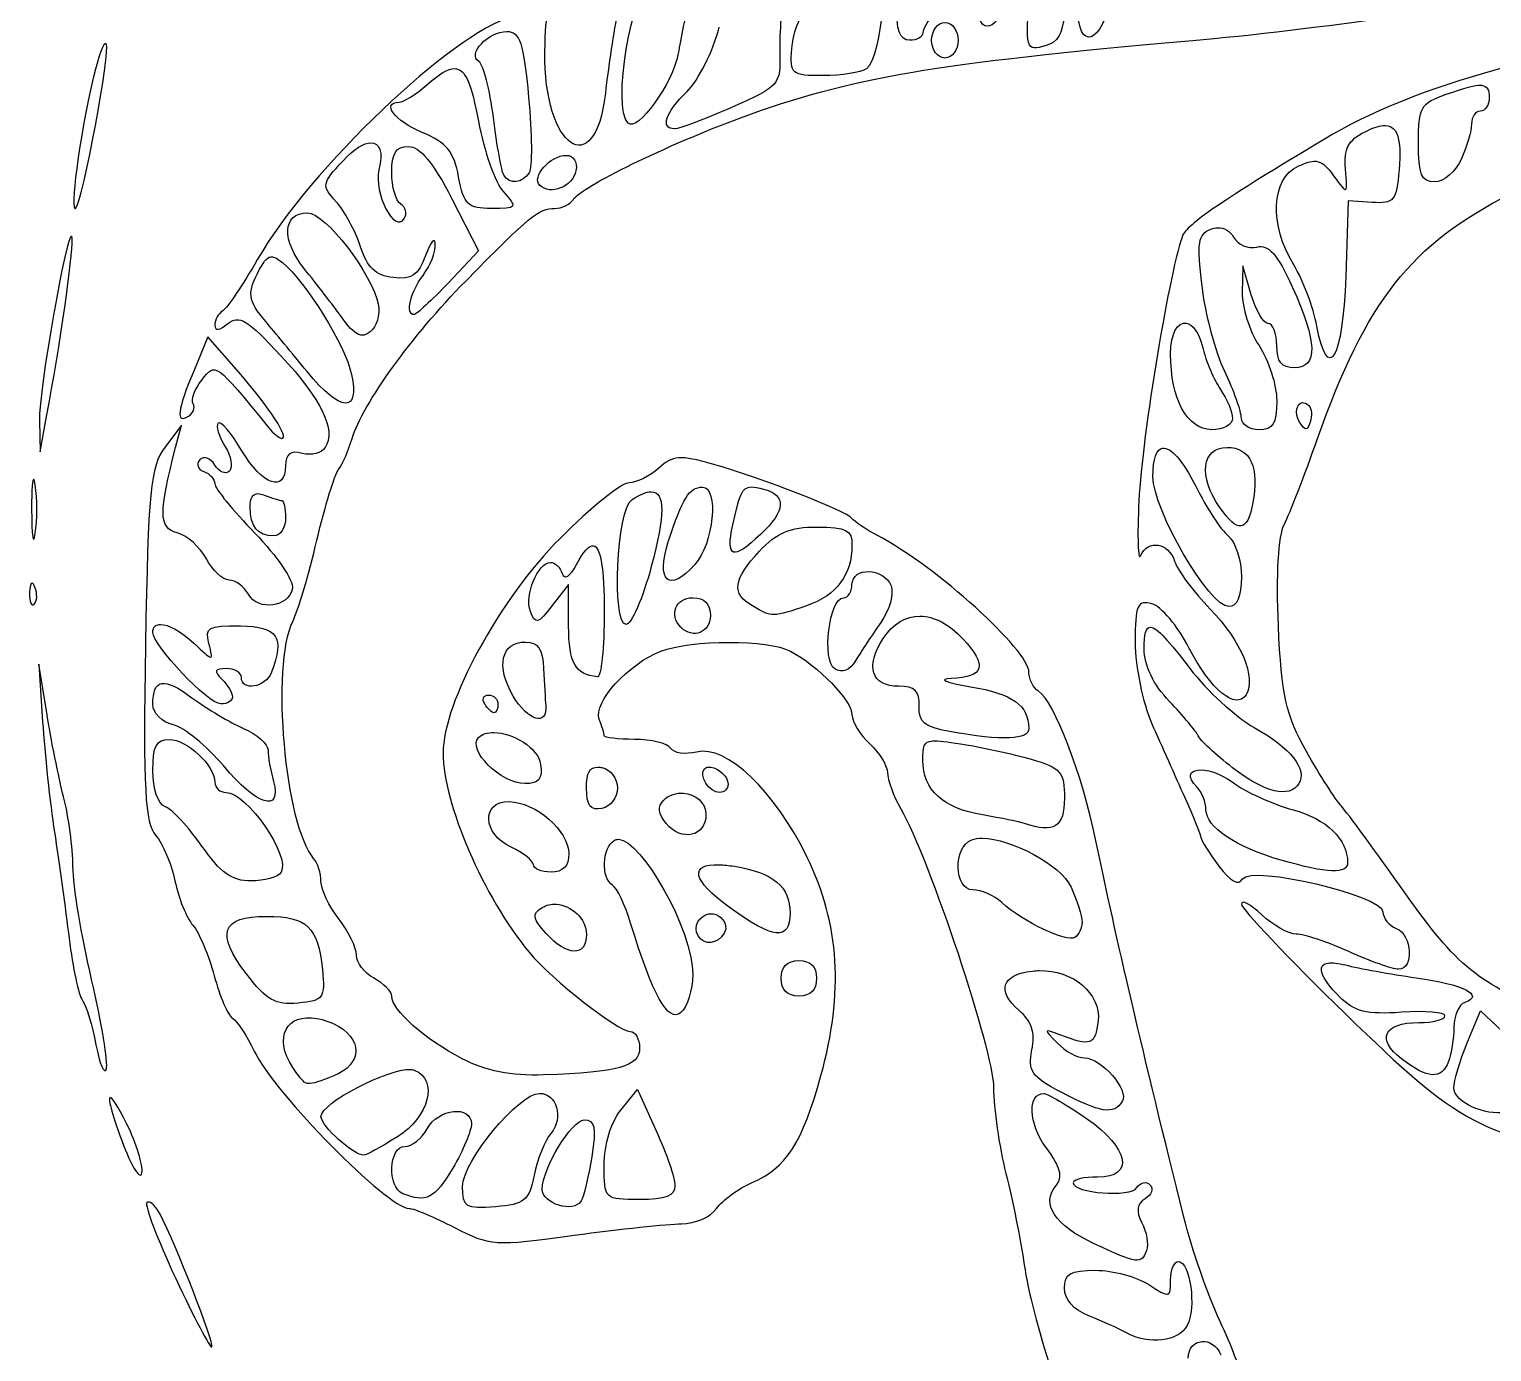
# Model space of a CAD drawing. Extents: x 0 to 79.9, y 0 to 80.2.
# Drawn here: x -0.01 to 34.97, y 21.52 to 53.15 of the extents above; entities that cross this region are included whole.
import ezdxf

# ---------------------------------------------------------------- set-up
doc = ezdxf.new("R2010")
doc.units = 0
doc.layers.add('Layer_1', color=7, linetype='CONTINUOUS')

msp = doc.modelspace()

# ---------------------------------------------------------------- linework, layer by layer
at = {"layer": 'Layer_1', "color": 7}
for points in [[(11.415668, 53.097449), (11.415668, 53.097449)], [(1.805781, 52.805305), (1.805781, 52.805305)], [(10.16441, 52.20889), (10.16441, 52.20889)], [(34.72546, 51.809259), (34.72546, 51.809259)], [(32.370118, 50.845183), (32.370118, 50.845183)], [(8.160191, 50.434527), (8.160191, 50.434527)], [(12.83174, 50.134115), (12.83174, 50.134115)], [(10.099366, 49.097832), (10.738225, 47.849879), (10.018338, 47.086999)], [(32.112701, 49.008534), (31.538884, 49.047119), (31.477701, 47.226456)], [(6.646554, 48.758282), (6.646554, 48.758282)], [(28.414596, 48.402197), (28.414596, 48.402197)], [(1.003212, 48.201553), (1.003212, 48.201553)], [(5.809258, 47.706011), (5.809258, 47.706011)], [(29.21937, 46.800365), (29.020934, 47.488282), (29.003295, 46.853282)], [(27.658329, 46.119614), (27.658329, 46.119614)], [(4.266958, 45.793845), (3.924653, 44.97474)], [(5.001727, 44.947732), (4.266958, 45.793845), (4.266958, 45.793845)], [(30.443068, 44.219025), (30.443068, 44.219025)], [(0.233164, 43.784115), (0.249149, 43.043282), (0.407899, 43.889949)], [(3.493051, 43.149115), (3.630855, 43.678282), (3.236185, 43.149115)], [(27.102704, 43.129272), (27.102704, 43.129272)], [(28.640594, 43.149115), (28.640594, 43.149115)], [(0.101975, 42.383477), (0.101975, 42.383477)], [(5.459787, 42.041723), (5.459787, 42.041723)], [(14.865725, 42.087474), (14.865725, 42.087474)], [(16.094384, 42.196615), (16.094384, 42.196615)], [(17.260755, 42.202677), (17.260755, 42.202677)], [(18.831167, 41.244115), (18.831167, 41.244115)], [(13.489891, 40.794874), (13.489891, 40.794874)], [(0.061736, 39.900805), (0.061736, 39.900805)], [(20.074158, 40.177513), (20.074158, 40.177513)], [(12.891272, 38.880504), (12.886862, 39.868282), (12.50046, 39.366124)], [(15.859566, 39.550782), (15.859566, 39.550782)], [(3.127044, 38.911924), (3.127044, 38.911924)], [(21.295651, 39.112014), (21.295651, 39.112014)], [(26.812213, 38.84688), (26.812213, 38.84688)], [(11.860499, 38.492449), (11.860499, 38.492449)], [(0.223793, 37.963282), (0.312539, 36.587449)], [(0.409553, 36.799115), (0.223793, 37.963282), (0.223793, 37.963282)], [(3.159566, 37.500263), (3.159566, 37.500263)], [(10.978555, 37.222449), (10.978555, 37.222449)], [(3.33816, 36.164115), (3.33816, 36.164115)], [(11.106988, 36.330031), (11.106988, 36.330031)], [(21.600473, 36.128838), (21.600473, 36.128838)], [(13.594071, 35.4999), (13.594071, 35.4999)], [(16.293924, 35.500453), (16.293924, 35.500453)], [(27.939449, 35.428794), (27.939449, 35.428794)], [(11.467482, 34.675283), (11.467482, 34.675283)], [(15.640734, 34.87758), (15.640734, 34.87758)], [(14.085204, 33.774046), (14.085204, 33.774046)], [(22.786688, 33.801055), (22.786688, 33.801055)], [(16.498424, 33.167158), (16.498424, 33.167158)], [(12.598576, 32.219619), (12.598576, 32.219619)], [(5.667044, 31.930782), (5.667044, 31.930782)], [(16.245417, 31.98921), (16.245417, 31.98921)], [(18.399566, 30.872449), (18.399566, 30.872449)], [(31.06098, 30.81402), (31.06098, 30.81402)], [(24.146537, 30.634324), (24.146537, 30.634324)], [(6.74467, 29.503781), (6.74467, 29.503781)], [(34.383706, 28.901855), (34.704514, 29.669697), (34.704514, 29.669697)], [(34.704514, 29.669697), (35.230373, 29.175808)], [(9.109935, 28.269059), (9.109935, 28.269059)], [(12.195638, 27.697449), (12.195638, 27.697449)], [(14.140326, 27.295062), (14.538303, 27.786193), (14.538303, 27.786193)], [(14.538303, 27.786193), (14.986992, 26.800623)], [(24.266701, 27.690283), (24.266701, 27.690283)], [(1.92319, 27.594923), (1.92319, 27.594923)], [(10.136298, 27.263092), (10.136298, 27.263092)], [(13.264444, 27.062449), (13.264444, 27.062449)], [(2.83049, 25.09847), (2.83049, 25.09847)], [(27.476428, 23.675782), (27.476428, 23.675782)], [(28.033155, 21.760309), (28.033155, 21.760309)]]:
    msp.add_lwpolyline(points, dxfattribs=at)
for points in [[(20.308976, 55.214116), (20.641431, 55.214116), (20.372332, 52.428373), (20.017934, 52.201173)], [(14.312305, 50.904715), (13.928564, 51.288455), (14.390035, 54.062172), (14.896593, 54.417058)], [(27.491862, 54.523994), (27.236891, 53.51142), (26.542421, 53.014802), (26.292417, 53.666303)], [(12.324071, 52.616238), (12.340324, 53.64653), (12.388478, 53.744667), (13.021359, 54.044988)], [(15.767513, 53.891199), (15.690568, 53.512846), (15.576076, 52.917532), (15.513403, 52.568282)], [(18.079861, 54.208699), (17.989956, 53.772138), (17.92772, 53.051326), (17.942057, 52.607418)], [(23.369874, 53.725283), (22.965007, 52.942359), (22.632899, 53.086553), (22.632899, 54.044988)], [(25.870187, 53.944116), (25.652289, 52.789697), (25.065502, 52.596022), (25.06872, 53.679532)], [(14.062604, 53.573699), (13.975262, 53.137138), (13.843869, 52.256579), (13.77046, 51.617436)], [(18.230343, 52.686242), (18.25747, 53.042212), (18.401801, 53.434864), (18.55115, 53.558816)], [(21.045399, 52.885782), (20.811925, 52.885782), (20.729575, 53.123854), (20.734514, 53.785366)], [(21.786232, 53.732449), (21.553399, 53.463991), (21.362899, 53.16353), (21.362899, 53.064927)], [(24.414427, 52.802549), (23.847028, 52.584817), (23.820471, 52.635572), (23.896285, 53.785366)], [(24.749566, 53.649215), (24.749566, 53.189585), (24.628701, 52.884777), (24.414427, 52.802549)], [(11.51599, 53.432588), (10.138133, 53.08677), (6.692201, 49.798799), (5.452621, 47.647032)], [(15.723416, 51.659879), (15.997767, 51.926528), (16.345411, 52.621199), (16.49622, 53.203282)], [(21.574566, 52.885782), (21.574566, 53.120966), (21.715677, 53.309116), (21.892066, 53.309116)], [(21.892066, 53.309116), (22.068455, 53.309116), (22.209566, 53.120966), (22.209566, 52.885782)], [(27.818732, 52.881373), (29.099315, 52.99333), (31.194815, 53.241883), (32.475399, 53.43369)], [(10.744288, 52.378113), (10.460443, 52.553539), (10.968137, 53.097449), (11.415668, 53.097449)], [(11.415668, 53.097449), (11.724784, 53.097449), (11.81319, 52.828382), (11.936016, 51.517665)], [(17.023732, 51.03866), (19.63906, 52.00023), (21.628064, 52.340135), (27.818732, 52.881373)], [(21.362899, 53.064927), (21.362899, 52.966324), (21.220024, 52.885782), (21.045399, 52.885782)], [(21.892066, 52.462449), (21.715677, 52.462449), (21.574566, 52.650598), (21.574566, 52.885782)], [(22.209566, 52.885782), (22.209566, 52.650598), (22.068455, 52.462449), (21.892066, 52.462449)], [(39.885386, 52.91665), (37.417313, 52.971579), (33.294422, 51.89326), (31.16902, 50.636824)], [(1.09747, 48.864115), (1.269715, 49.031357), (1.951097, 52.682586), (1.83224, 52.801446)], [(1.805781, 52.805305), (1.659217, 52.726506), (1.312754, 51.220451), (1.127786, 49.816615)], [(1.83224, 52.801446), (1.824351, 52.809335), (1.815552, 52.810558), (1.805781, 52.805305)], [(13.77046, 51.617436), (13.522996, 49.462954), (12.28778, 50.31596), (12.324071, 52.616238)], [(15.513403, 52.568282), (15.385277, 51.854274), (14.53729, 50.67973), (14.312305, 50.904715)], [(17.942057, 52.607418), (17.967336, 51.825092), (17.932684, 51.78448), (16.802144, 51.284501)], [(18.978342, 52.042423), (18.219057, 52.039338), (18.18337, 52.069739), (18.230343, 52.686242)], [(9.509566, 51.827449), (9.796014, 52.075885), (10.003332, 52.210645), (10.16441, 52.20889)], [(10.16441, 52.20889), (10.432872, 52.205964), (10.572496, 51.823077), (10.734366, 50.95267)], [(11.093208, 51.036456), (11.00976, 51.707388), (10.852749, 52.31108), (10.744288, 52.378113)], [(20.017934, 52.201173), (19.884516, 52.115642), (19.416752, 52.044116), (18.978342, 52.042423)], [(8.842044, 51.404115), (8.94065, 51.404115), (9.241108, 51.594615), (9.509566, 51.827449)], [(33.882652, 51.594835), (34.321691, 51.747885), (34.578533, 51.82144), (34.72546, 51.809259)], [(34.72546, 51.809259), (34.872388, 51.797076), (34.909565, 51.699399), (34.909565, 51.509949)], [(11.936016, 51.517665), (12.017417, 50.648841), (12.022751, 49.839216), (11.948143, 49.718498)], [(15.430169, 50.769115), (15.076915, 50.769115), (15.204065, 51.155113), (15.723416, 51.659879)], [(33.216232, 50.430669), (33.216232, 51.285506), (33.271121, 51.381656), (33.882652, 51.594835)], [(34.909565, 51.509949), (34.909565, 51.335324), (34.814315, 51.192449), (34.697899, 51.192449)], [(9.391055, 50.682024), (8.732966, 50.956991), (8.393037, 51.404115), (8.842044, 51.404115)], [(16.802144, 51.284501), (16.160656, 51.000806), (15.543264, 50.769115), (15.430169, 50.769115)], [(34.697899, 51.192449), (34.581482, 51.192449), (34.486232, 51.054019), (34.486232, 50.884872)], [(10.734366, 50.95267), (10.867104, 50.238902), (11.136642, 49.476902), (11.333537, 49.259336)], [(11.342357, 49.657865), (11.288912, 49.745179), (11.176655, 50.365521), (11.093208, 51.036456)], [(13.004822, 49.080193), (13.19165, 49.382487), (15.259037, 50.38984), (17.023732, 51.03866)], [(31.943477, 50.700214), (32.114101, 50.785656), (32.255641, 50.835169), (32.370118, 50.845183)], [(32.370118, 50.845183), (32.713546, 50.875228), (32.816653, 50.551694), (32.754313, 49.79126)], [(34.486232, 50.884872), (34.486232, 50.715724), (34.375496, 50.334724), (34.240391, 50.038205)], [(7.497079, 50.006235), (7.762658, 50.292798), (7.99669, 50.4323), (8.160191, 50.434527)], [(8.160191, 50.434527), (8.370406, 50.437391), (8.464028, 50.213925), (8.356424, 49.785195)], [(10.261424, 49.620934), (10.148278, 50.224051), (9.971326, 50.439573), (9.391055, 50.682024)], [(31.16902, 50.636824), (28.743935, 49.203231), (27.707157, 48.506619), (27.58612, 48.229115)], [(31.471636, 49.808899), (31.429249, 50.295693), (31.534873, 50.495597), (31.943477, 50.700214)], [(33.605391, 49.499115), (33.286325, 49.499115), (33.216232, 49.667088), (33.216232, 50.430669)], [(8.662899, 49.722909), (8.662899, 50.191643), (8.760994, 50.345782), (9.061428, 50.345782)], [(9.061428, 50.345782), (9.334963, 50.345782), (9.661524, 49.953307), (10.099366, 49.097832)], [(12.199496, 49.41919), (11.998859, 49.619827), (12.453678, 50.134115), (12.83174, 50.134115)], [(12.83174, 50.134115), (13.009509, 50.134115), (13.108684, 49.978918), (13.06766, 49.765903)], [(30.341093, 49.875594), (30.776593, 50.074027), (30.902797, 50.039904), (31.189414, 49.645188)], [(34.240391, 50.038205), (34.105288, 49.741685), (33.819538, 49.499115), (33.605391, 49.499115)], [(1.127786, 49.816615), (1.051093, 49.234532), (1.03752, 48.805907), (1.09747, 48.864115)], [(7.331715, 49.025623), (6.980859, 49.413317), (6.988506, 49.457476), (7.497079, 50.006235)], [(8.356424, 49.785195), (8.218575, 49.235966), (8.731641, 48.249957), (8.961658, 48.622132)], [(8.877873, 48.967744), (8.759557, 49.040868), (8.662899, 49.380528), (8.662899, 49.722909)], [(11.948143, 49.718498), (11.7895, 49.461806), (11.481233, 49.430984), (11.342357, 49.657865)], [(13.06766, 49.765903), (12.993704, 49.381883), (12.452822, 49.165864), (12.199496, 49.41919)], [(30.234709, 47.513086), (29.643888, 48.474553), (29.693853, 49.580694), (30.341093, 49.875594)], [(31.189414, 49.645188), (31.524468, 49.183774), (31.526009, 49.184454), (31.471636, 49.808899)], [(32.754313, 49.79126), (32.693046, 49.043925), (32.634832, 48.97329), (32.112701, 49.008534)], [(11.047457, 48.864115), (10.476151, 48.864115), (10.387343, 48.94973), (10.261424, 49.620934)], [(7.916554, 47.947997), (7.797131, 48.317448), (7.533786, 48.80234), (7.331715, 49.025623)], [(11.333537, 49.259336), (11.675701, 48.881232), (11.663229, 48.864115), (11.047457, 48.864115)], [(12.557235, 48.864115), (12.729905, 48.864115), (12.931266, 48.961169), (13.004822, 49.080193)], [(30.803562, 43.360782), (31.958466, 46.638181), (33.047184, 48.018371), (35.421093, 49.214689)], [(6.582613, 47.405599), (6.015501, 48.102657), (6.04653, 48.758282), (6.646554, 48.758282)], [(6.646554, 48.758282), (7.078371, 48.758282), (8.197764, 47.302303), (8.342092, 46.552871)], [(8.961658, 48.622132), (9.033918, 48.739054), (8.996189, 48.894624), (8.877873, 48.967744)], [(10.430095, 47.127235), (11.963352, 48.687289), (12.179566, 48.864115), (12.557235, 48.864115)], [(1.003212, 48.201553), (0.894487, 48.321938), (0.217395, 44.522222), (0.233164, 43.784115)], [(28.041424, 47.012582), (27.916069, 48.047771), (27.947361, 48.250911), (28.252539, 48.368022)], [(28.252539, 48.368022), (28.307482, 48.389104), (28.36214, 48.400509), (28.414596, 48.402197)], [(28.414596, 48.402197), (28.571963, 48.407265), (28.711675, 48.327382), (28.79659, 48.175648)], [(0.407899, 43.889949), (0.731986, 45.615975), (1.033643, 47.712714), (1.016992, 48.123282)], [(1.016992, 48.123282), (1.015171, 48.168223), (1.01046, 48.19353), (1.003212, 48.201553)], [(8.693768, 47.211572), (8.276953, 47.259829), (8.078036, 47.448421), (7.916554, 47.947997)], [(9.410347, 47.263938), (9.581269, 47.489916), (9.713346, 47.823291), (9.704145, 48.004771)], [(9.704145, 48.004771), (9.694953, 48.186249), (9.590104, 48.06747), (9.470981, 47.740738)], [(27.58612, 48.229115), (27.294186, 47.559797), (26.602149, 43.394606), (26.531094, 41.879115)], [(28.79659, 48.175648), (28.898322, 47.993866), (29.148763, 47.888185), (29.352765, 47.940831)], [(29.352765, 47.940831), (29.630266, 48.012442), (29.843676, 47.773451), (30.199982, 46.991639)], [(5.452621, 47.647032), (5.100535, 47.035849), (4.726143, 46.482354), (4.620838, 46.417271)], [(5.502231, 47.41001), (5.619149, 47.628473), (5.700291, 47.720963), (5.809258, 47.706011)], [(5.809258, 47.706011), (5.874638, 47.697042), (5.950261, 47.649541), (6.049588, 47.567107)], [(9.470981, 47.740738), (9.297248, 47.26422), (9.14333, 47.159521), (8.693768, 47.211572)], [(5.646649, 46.159853), (5.214979, 46.67306), (5.195676, 46.837207), (5.502231, 47.41001)], [(6.049588, 47.567107), (6.625533, 47.089118), (7.545883, 45.598477), (7.699375, 44.895365)], [(7.476133, 46.243637), (7.255765, 46.549755), (6.853425, 47.072735), (6.582613, 47.405599)], [(9.192066, 46.324115), (8.98113, 46.324115), (9.106179, 46.861791), (9.410347, 47.263938)], [(30.789231, 46.050162), (30.707341, 46.491792), (30.457767, 47.150098), (30.234709, 47.513086)], [(31.477701, 47.226456), (31.412327, 45.273554), (31.048497, 44.651949), (30.789231, 46.050162)], [(7.714809, 43.360782), (7.97042, 44.193944), (9.136372, 45.8109), (10.430095, 47.127235)], [(10.018338, 47.086999), (9.622513, 46.667348), (9.250528, 46.324115), (9.192066, 46.324115)], [(28.585473, 44.961513), (28.367112, 45.419943), (28.122534, 46.342767), (28.041424, 47.012582)], [(30.199982, 46.991639), (30.803235, 45.667966), (30.819999, 45.054115), (30.252899, 45.054115)], [(8.342092, 46.552871), (8.385893, 46.325436), (8.299021, 46.037829), (8.149167, 45.913459)], [(29.003295, 46.853282), (28.993564, 46.504032), (29.174934, 45.932532), (29.406232, 45.583282)], [(29.623964, 46.112449), (29.510877, 46.112449), (29.328615, 46.422013), (29.21937, 46.800365)], [(4.620838, 46.417271), (4.515532, 46.352191), (4.429566, 46.197663), (4.429566, 46.073863)], [(4.74431, 46.109694), (5.006068, 46.326929), (5.218782, 46.197779), (6.011003, 45.341849)], [(8.149167, 45.913459), (7.945162, 45.744151), (7.776132, 45.826905), (7.476133, 46.243637)], [(4.429566, 46.073863), (4.429566, 45.931028), (4.544621, 45.943962), (4.74431, 46.109694)], [(6.63553, 44.963166), (6.295141, 45.379057), (5.850377, 45.917639), (5.646649, 46.159853)], [(27.289566, 45.381538), (27.289566, 45.889451), (27.46632, 46.145923), (27.658329, 46.119614)], [(27.658329, 46.119614), (27.80767, 46.099153), (27.966279, 45.907657), (28.05796, 45.530365)], [(29.829565, 45.583282), (29.829565, 45.874324), (29.737053, 46.112449), (29.623964, 46.112449)], [(28.05796, 45.530365), (28.135758, 45.210221), (28.327895, 44.760093), (28.485152, 44.53046)], [(29.406232, 45.583282), (29.63753, 45.234032), (29.827065, 44.638721), (29.827911, 44.260365)], [(30.252899, 45.054115), (29.942454, 45.054115), (29.829565, 45.195226), (29.829565, 45.583282)], [(4.118129, 44.758112), (4.448581, 45.185868), (4.442649, 45.190223), (5.712795, 43.625365)], [(6.011003, 45.341849), (6.988781, 44.285441), (7.334303, 43.568548), (7.07099, 43.1425)], [(28.275689, 43.572449), (27.687564, 43.572449), (27.289566, 44.302958), (27.289566, 45.381538)], [(3.924653, 44.97474), (3.530414, 44.031198), (3.492218, 43.703247), (3.797873, 43.892153)], [(6.0325, 43.360782), (6.221163, 43.360782), (5.751025, 44.084738), (5.001727, 44.947732)], [(7.699375, 44.895365), (7.905341, 43.951891), (7.439098, 43.981346), (6.63553, 44.963166)], [(28.982899, 43.850263), (28.982899, 44.003018), (28.803831, 44.503082), (28.585473, 44.961513)], [(3.910321, 44.190913), (3.853942, 44.282133), (3.947498, 44.537231), (4.118129, 44.758112)], [(28.485152, 44.53046), (28.642406, 44.30083), (28.771232, 43.991266), (28.771232, 43.842544)], [(3.797873, 43.892153), (3.916189, 43.965274), (3.966698, 44.099691), (3.910321, 44.190913)], [(29.827911, 44.260365), (29.829021, 43.713094), (29.743013, 43.572449), (29.406232, 43.572449)], [(30.376371, 43.755453), (30.243969, 43.969685), (30.310641, 44.205298), (30.443068, 44.219025)], [(30.443068, 44.219025), (30.487211, 44.2236), (30.538657, 44.203912), (30.592449, 44.150124)], [(30.592449, 44.150124), (30.662781, 44.079788), (30.680056, 43.901966), (30.631034, 43.7549)], [(4.511697, 43.725136), (4.450153, 43.663592), (4.52237, 43.417754), (4.671549, 43.178881)], [(5.076693, 43.06974), (4.827629, 43.491871), (4.573241, 43.786681), (4.511697, 43.725136)], [(28.771232, 43.842544), (28.771232, 43.693821), (28.548042, 43.572449), (28.275689, 43.572449)], [(29.406232, 43.572449), (29.173399, 43.572449), (28.982899, 43.697504), (28.982899, 43.850263)], [(30.631034, 43.7549), (30.559338, 43.539804), (30.509726, 43.539677), (30.376371, 43.755453)], [(5.712795, 43.625365), (5.830911, 43.479846), (5.974786, 43.360782), (6.0325, 43.360782)], [(3.236185, 43.149115), (2.888515, 42.682833), (2.833435, 42.120675), (2.772613, 38.42079)], [(3.526675, 41.107966), (3.088531, 41.222545), (3.083013, 41.57924), (3.493051, 43.149115)], [(4.671549, 43.178881), (4.820729, 42.940003), (4.869375, 42.671703), (4.780139, 42.582467)], [(6.122899, 42.705939), (6.122899, 42.049755), (5.563873, 42.244031), (5.076693, 43.06974)], [(6.521979, 43.004697), (6.233652, 43.080095), (6.122899, 42.997201), (6.122899, 42.705939)], [(7.07099, 43.1425), (6.988682, 43.009336), (6.741672, 42.947245), (6.521979, 43.004697)], [(7.387938, 42.619949), (7.478467, 42.736365), (7.625519, 43.06974), (7.714809, 43.360782)], [(26.866232, 42.454583), (26.866232, 42.886519), (26.955462, 43.109031), (27.102704, 43.129272)], [(27.102704, 43.129272), (27.292016, 43.155296), (27.57663, 42.846906), (27.88984, 42.219766)], [(28.465309, 41.714303), (27.948963, 42.451496), (28.034328, 43.149115), (28.640594, 43.149115)], [(28.640594, 43.149115), (29.203568, 43.149115), (29.418082, 42.672236), (29.250239, 41.794228)], [(30.010916, 41.315221), (30.139315, 41.567164), (30.495889, 42.487657), (30.803562, 43.360782)], [(4.070725, 42.849254), (3.977083, 42.749376), (4.019461, 42.625068), (4.164982, 42.573094)], [(4.429566, 42.725782), (4.32581, 42.893665), (4.164366, 42.949133), (4.070725, 42.849254)], [(4.780139, 42.582467), (4.690903, 42.493231), (4.533322, 42.557902), (4.429566, 42.725782)], [(16.336367, 42.747832), (15.560313, 42.968885), (15.383925, 42.955875), (15.04928, 42.653022)], [(19.669566, 41.447513), (19.536013, 41.624452), (17.522183, 42.410057), (16.336367, 42.747832)], [(0.101975, 42.383477), (0.070355, 42.414855), (0.047956, 42.147667), (0.047956, 41.667449)], [(0.13615, 42.249532), (0.124026, 42.32957), (0.112515, 42.373018), (0.101975, 42.383477)], [(4.164982, 42.573094), (4.310502, 42.521126), (4.429566, 42.389971), (4.429566, 42.281502)], [(6.870898, 40.926615), (7.064627, 41.741532), (7.297407, 42.503532), (7.387938, 42.619949)], [(15.04928, 42.653022), (14.836064, 42.460067), (14.516364, 42.302449), (14.338212, 42.302449)], [(28.681384, 39.339115), (28.213251, 39.339115), (26.866232, 41.651246), (26.866232, 42.454583)], [(0.13615, 41.085365), (0.184647, 41.405513), (0.184647, 41.929388), (0.13615, 42.249532)], [(4.429566, 42.281502), (4.429566, 42.173033), (4.8615, 41.63939), (5.389783, 41.095839)], [(5.276232, 41.725327), (5.276232, 41.940993), (5.332657, 42.042395), (5.459787, 42.041723)], [(5.459787, 42.041723), (5.502164, 42.0415), (5.552218, 42.030036), (5.61082, 42.007549)], [(5.61082, 42.007549), (5.794967, 41.936886), (5.985467, 41.879115), (6.034154, 41.879115)], [(14.338212, 42.302449), (14.160062, 42.302449), (13.420095, 41.707138), (12.694488, 40.979532)], [(14.408768, 41.902266), (14.600726, 42.023904), (14.7524, 42.086927), (14.865725, 42.087474)], [(14.865725, 42.087474), (15.205698, 42.08912), (15.196934, 41.528389), (14.869583, 40.299884)], [(15.275829, 40.885826), (15.612413, 41.934411), (15.776136, 42.196615), (16.094384, 42.196615)], [(16.094384, 42.196615), (16.491866, 42.196615), (16.35957, 40.84262), (15.913585, 40.344532)], [(16.819783, 41.297032), (16.969243, 41.993878), (17.032708, 42.197908), (17.260755, 42.202677)], [(17.260755, 42.202677), (17.336771, 42.204269), (17.430935, 42.183862), (17.552899, 42.151968)], [(17.552899, 42.151968), (18.110816, 42.006067), (18.087982, 41.634725), (17.486202, 41.06938)], [(27.88984, 42.219766), (28.145095, 41.708659), (28.495871, 41.173134), (28.668706, 41.029694)], [(0.047956, 41.667449), (0.047956, 41.027157), (0.087653, 40.765221), (0.13615, 41.085365)], [(5.840677, 41.032449), (5.448696, 41.032449), (5.276232, 41.244121), (5.276232, 41.725327)], [(6.034154, 41.879115), (6.08284, 41.879115), (6.122899, 41.688615), (6.122899, 41.455782)], [(14.267105, 38.915782), (13.915868, 38.915782), (14.046654, 41.672805), (14.408768, 41.902266)], [(26.531094, 41.879115), (26.490154, 41.00599), (26.508902, 40.410679), (26.572986, 40.556199)], [(29.250239, 41.794228), (29.121402, 41.120251), (28.897422, 41.097377), (28.465309, 41.714303)], [(6.122899, 41.455782), (6.122899, 41.222949), (5.995899, 41.032449), (5.840677, 41.032449)], [(17.486202, 41.06938), (16.811561, 40.435602), (16.647063, 40.491716), (16.819783, 41.297032)], [(20.278107, 41.042372), (20.001586, 41.188117), (19.727774, 41.370398), (19.669566, 41.447513)], [(29.8676, 38.881055), (29.812482, 40.086293), (29.868532, 41.035832), (30.010916, 41.315221)], [(4.22727, 40.485093), (4.076758, 40.766327), (3.761391, 41.046588), (3.526675, 41.107966)], [(5.389783, 41.095839), (5.918069, 40.552284), (6.322013, 39.959395), (6.287162, 39.778434)], [(6.294879, 38.986338), (6.418215, 39.238396), (6.677173, 40.111699), (6.870898, 40.926615)], [(12.694488, 40.979532), (11.235549, 39.516582), (9.890456, 37.049204), (9.890456, 35.836692)], [(17.455334, 40.664236), (17.866975, 41.108172), (18.189592, 41.244115), (18.831167, 41.244115)], [(18.831167, 41.244115), (19.537048, 41.244115), (19.669566, 41.174717), (19.669566, 40.806451)], [(23.902899, 37.765947), (23.902899, 38.298209), (21.690514, 40.297937), (20.278107, 41.042372)], [(26.572986, 40.556199), (26.748413, 40.954536), (27.243725, 40.874009), (27.38658, 40.423907)], [(28.668706, 41.029694), (28.841542, 40.886252), (28.982899, 40.447244), (28.982899, 40.054041)], [(13.079787, 40.345082), (13.251029, 40.665052), (13.386723, 40.816097), (13.489891, 40.794874)], [(13.489891, 40.794874), (13.661838, 40.759506), (13.742899, 40.24515), (13.742899, 39.233282)], [(15.913585, 40.344532), (15.298693, 39.657798), (14.970958, 39.936052), (15.275829, 40.885826)], [(17.288316, 39.355651), (16.780869, 39.651208), (16.822837, 39.982116), (17.455334, 40.664236)], [(19.669566, 40.806451), (19.669566, 40.100763), (19.301493, 39.6114), (18.583672, 39.361165)], [(4.771871, 39.974115), (4.622702, 39.974115), (4.377782, 40.203858), (4.22727, 40.485093)], [(11.976806, 39.222809), (11.828986, 39.608017), (12.155337, 40.397449), (12.462426, 40.397449)], [(12.462426, 40.397449), (12.565045, 40.397449), (12.68853, 40.27863), (12.736931, 40.133416)], [(12.736931, 40.133416), (12.791172, 39.9707), (12.922889, 40.051915), (13.079787, 40.345082)], [(14.869583, 40.299884), (14.666682, 39.538418), (14.395731, 38.915782), (14.267105, 38.915782)], [(27.38658, 40.423907), (27.455868, 40.205602), (27.839479, 39.69016), (28.238758, 39.279033)], [(0.061736, 39.900805), (0.029653, 39.905662), (0.007452, 39.828367), (0.001102, 39.674254)], [(0.128984, 39.802138), (0.103646, 39.865454), (0.080986, 39.89789), (0.061736, 39.900805)], [(5.233238, 39.634568), (5.128819, 39.821154), (4.921039, 39.974115), (4.771871, 39.974115)], [(19.669566, 39.868282), (19.669566, 40.083093), (19.861357, 40.184303), (20.074158, 40.177513)], [(20.074158, 40.177513), (20.286959, 40.170723), (20.520424, 40.055988), (20.603876, 39.838516)], [(28.982899, 40.054041), (28.982899, 39.576882), (28.882402, 39.339115), (28.681384, 39.339115)], [(0.001102, 39.674254), (-0.00809, 39.451124), (0.042112, 39.326108), (0.112448, 39.396443)], [(0.112448, 39.396443), (0.182778, 39.466781), (0.190128, 39.64934), (0.128984, 39.802138)], [(6.287162, 39.778434), (6.199342, 39.322416), (5.464076, 39.222081), (5.233238, 39.634568)], [(15.577344, 38.845226), (15.285969, 39.136598), (15.451645, 39.550782), (15.859566, 39.550782)], [(15.859566, 39.550782), (16.141788, 39.550782), (16.282899, 39.409671), (16.282899, 39.127449)], [(19.25891, 37.84918), (18.939031, 38.046876), (19.123199, 39.550782), (19.46727, 39.550782)], [(19.46727, 39.550782), (19.578412, 39.550782), (19.669566, 39.693657), (19.669566, 39.868282)], [(20.603876, 39.838516), (20.67718, 39.647485), (20.568262, 39.253774), (20.361893, 38.963737)], [(12.50046, 39.366124), (12.160797, 38.924435), (12.097879, 38.907293), (11.976806, 39.222809)], [(13.742899, 39.233282), (13.742899, 38.360157), (13.671463, 37.653117), (13.584149, 37.662317)], [(18.583672, 39.361165), (17.781311, 39.081463), (17.759579, 39.081164), (17.288316, 39.355651)], [(26.84253, 39.406363), (26.491214, 39.498232), (26.442899, 39.386272), (26.442899, 38.478117)], [(27.729436, 38.353542), (27.461175, 38.875122), (27.062286, 39.348894), (26.84253, 39.406363)], [(28.238758, 39.279033), (28.977395, 38.518484), (29.345707, 37.638563), (29.095347, 37.233472)], [(2.947899, 38.724511), (2.947899, 38.849756), (3.015739, 38.909773), (3.127044, 38.911924)], [(3.127044, 38.911924), (3.312552, 38.915508), (3.617636, 38.757658), (3.925755, 38.468194)], [(4.289006, 38.454967), (4.187691, 38.842387), (4.269314, 38.888446), (5.043069, 38.87775)], [(5.043069, 38.87775), (5.938608, 38.865386), (6.106895, 38.613285), (5.782799, 37.768704)], [(6.79428, 33.317089), (6.110966, 34.102869), (5.774593, 37.923057), (6.294879, 38.986338)], [(13.584149, 37.662317), (13.044574, 37.719115), (12.895561, 37.980893), (12.891272, 38.880504)], [(16.282899, 39.127449), (16.282899, 38.719527), (15.868716, 38.553855), (15.577344, 38.845226)], [(20.361893, 38.963737), (20.15552, 38.673703), (19.886276, 38.265003), (19.763273, 38.055888)], [(20.418667, 38.581193), (20.651846, 38.937078), (20.961335, 39.113687), (21.295651, 39.112014)], [(21.295651, 39.112014), (21.629967, 39.110343), (21.989023, 38.929981), (22.321463, 38.571273)], [(26.654566, 38.329841), (26.654566, 38.67672), (26.693402, 38.854545), (26.812213, 38.84688)], [(26.812213, 38.84688), (26.964971, 38.837025), (27.249542, 38.520104), (27.751484, 37.858552)], [(30.538428, 35.874727), (30.050478, 36.740961), (29.943589, 37.219398), (29.8676, 38.881055)], [(4.573984, 37.010782), (4.274084, 37.010782), (2.947899, 38.408519), (2.947899, 38.724511)], [(11.56615, 37.200952), (11.146246, 37.911793), (11.278732, 38.492449), (11.860499, 38.492449)], [(11.860499, 38.492449), (12.157541, 38.492449), (12.269115, 38.328192), (12.292652, 37.857449)], [(15.095582, 38.271963), (15.837103, 38.553886), (17.672028, 38.556846), (18.195065, 38.276924)], [(20.790738, 37.434115), (20.12974, 37.434115), (19.976643, 37.906578), (20.418667, 38.581193)], [(22.321463, 38.571273), (22.918772, 37.926768), (22.837849, 37.65538), (22.038138, 37.620427)], [(26.442899, 38.478117), (26.442899, 37.910049), (26.622416, 37.037929), (26.841979, 36.540044)], [(2.772613, 38.42079), (2.715773, 34.963217), (2.75873, 34.159784), (3.014045, 33.869956)], [(3.925755, 38.468194), (4.399239, 38.02337), (4.401954, 38.023045), (4.289006, 38.454967)], [(13.623837, 36.650839), (13.474589, 37.039766), (14.32842, 37.980289), (15.095582, 38.271963)], [(18.195065, 38.276924), (18.86484, 37.918471), (19.669566, 37.087453), (19.669566, 36.754468)], [(27.261454, 37.073068), (26.875442, 37.47699), (26.654566, 37.934721), (26.654566, 38.329841)], [(29.095347, 37.233472), (28.856548, 36.847087), (28.247145, 37.346945), (27.729436, 38.353542)], [(4.704622, 37.857449), (4.424751, 37.857449), (4.401234, 37.800894), (4.598789, 37.603339)], [(5.064566, 37.645782), (5.064566, 37.762199), (4.902531, 37.857449), (4.704622, 37.857449)], [(12.292652, 37.857449), (12.310113, 37.508199), (12.333941, 37.111324), (12.345569, 36.975504)], [(19.763273, 38.055888), (19.619373, 37.811249), (19.439397, 37.737631), (19.25891, 37.84918)], [(27.751484, 37.858552), (28.148464, 37.335343), (28.841138, 36.700902), (29.291029, 36.448542)], [(2.947899, 36.998105), (2.947899, 37.308303), (3.011094, 37.474363), (3.159566, 37.500263)], [(3.159566, 37.500263), (3.308038, 37.526159), (3.541696, 37.412161), (3.881658, 37.161263)], [(4.598789, 37.603339), (4.738489, 37.463639), (4.852899, 37.273139), (4.852899, 37.180005)], [(5.782799, 37.768704), (5.642467, 37.403003), (5.064566, 37.304143), (5.064566, 37.645782)], [(21.273602, 36.957865), (21.286449, 37.321593), (21.172695, 37.434115), (20.790738, 37.434115)], [(22.038138, 37.620427), (21.708034, 37.606), (21.905182, 37.522753), (22.506671, 37.421988)], [(24.131654, 37.317258), (24.005602, 37.39516), (23.902899, 37.597132), (23.902899, 37.765947)], [(3.881658, 37.161263), (4.241167, 36.895943), (4.797336, 36.565023), (5.117482, 36.425944)], [(4.852899, 37.180005), (4.852899, 37.086872), (4.727189, 37.010782), (4.573984, 37.010782)], [(10.885399, 37.010782), (10.813449, 37.127199), (10.855266, 37.222449), (10.978555, 37.222449)], [(10.978555, 37.222449), (11.101841, 37.222449), (11.202899, 37.127199), (11.202899, 37.010782)], [(12.345569, 36.975504), (12.389028, 36.468486), (11.91853, 36.604421), (11.56615, 37.200952)], [(22.506671, 37.421988), (23.510682, 37.253795), (23.892819, 36.981315), (23.899592, 36.428699)], [(25.505282, 33.73491), (25.175065, 35.334797), (24.50286, 37.08784), (24.131654, 37.317258)], [(0.814145, 34.788282), (0.693904, 35.253949), (0.511808, 36.158824), (0.409553, 36.799115)], [(3.43352, 36.511381), (3.161833, 36.579572), (2.947899, 36.793889), (2.947899, 36.998105)], [(11.109193, 36.799115), (11.057856, 36.799115), (10.957349, 36.894365), (10.885399, 37.010782)], [(11.202899, 37.010782), (11.202899, 36.894365), (11.160532, 36.799115), (11.109193, 36.799115)], [(19.669566, 36.754468), (19.669566, 36.582132), (19.860066, 36.268995), (20.092899, 36.058282)], [(21.997899, 36.350977), (21.402416, 36.456506), (21.260112, 36.575375), (21.273602, 36.957865)], [(27.949371, 36.247901), (27.904827, 36.352431), (27.595264, 36.723768), (27.261454, 37.073068)], [(0.312539, 36.587449), (0.361426, 35.83074), (0.488791, 34.640115), (0.595864, 33.941615)], [(4.635169, 35.535731), (4.241317, 36.005173), (3.700674, 36.444328), (3.43352, 36.511381)], [(5.117482, 36.425944), (5.437627, 36.286857), (5.700629, 36.05196), (5.702322, 35.903943)], [(13.742899, 36.25231), (13.742899, 36.300999), (13.689225, 36.480438), (13.623837, 36.650839)], [(23.899592, 36.428699), (23.903004, 36.150174), (23.276166, 36.124452), (21.997899, 36.350977)], [(26.841979, 36.540044), (27.061545, 36.042159), (27.41263, 35.253949), (27.621949, 34.788282)], [(29.291029, 36.448542), (30.162714, 35.95958), (30.569555, 35.447028), (30.357631, 35.104128)], [(2.947899, 35.416667), (2.947899, 36.002103), (3.032293, 36.164115), (3.33816, 36.164115)], [(3.33816, 36.164115), (3.762975, 36.164115), (4.429566, 35.539538), (4.429566, 35.14161)], [(11.852231, 35.105782), (11.271739, 35.105782), (10.450869, 35.91975), (10.739879, 36.208763)], [(10.739879, 36.208763), (10.826857, 36.295741), (10.957759, 36.33243), (11.106988, 36.330031)], [(11.106988, 36.330031), (11.554673, 36.322837), (12.163836, 35.965191), (12.222648, 35.565497)], [(14.471055, 36.164115), (14.070469, 36.164115), (13.742899, 36.203626), (13.742899, 36.25231)], [(15.330951, 35.951345), (15.258736, 36.068191), (14.871644, 36.164115), (14.471055, 36.164115)], [(18.599657, 33.341343), (17.8296, 34.930612), (16.663667, 36.040623), (15.95217, 35.86205)], [(20.092899, 36.058282), (20.325732, 35.847569), (20.516232, 35.53754), (20.516232, 35.369815)], [(21.362899, 35.668573), (21.362899, 35.985974), (21.378802, 36.111972), (21.600473, 36.128838)], [(21.600473, 36.128838), (21.733476, 36.138958), (21.940852, 36.109669), (22.262482, 36.058832)], [(22.262482, 36.058832), (22.757252, 35.980634), (23.519252, 35.814603), (23.955816, 35.689519)], [(28.771232, 35.486122), (28.363774, 35.800799), (27.993917, 36.143375), (27.949371, 36.247901)], [(5.702322, 35.903943), (5.703911, 35.755926), (5.762766, 35.420638), (5.83296, 35.158699)], [(9.890456, 35.836692), (9.890456, 34.624401), (10.856559, 32.387451), (11.948694, 31.071438)], [(15.95217, 35.86205), (15.682594, 35.79439), (15.403163, 35.834502), (15.330951, 35.951345)], [(23.955816, 35.689519), (24.669313, 35.485086), (24.749566, 35.390474), (24.749566, 34.754658)], [(31.373521, 34.566692), (31.233291, 34.719499), (30.857588, 35.308141), (30.538428, 35.874727)], [(3.247209, 34.554015), (3.06705, 34.623151), (2.947899, 34.967279), (2.947899, 35.416667)], [(5.83296, 35.158699), (6.038932, 34.390126), (5.437668, 34.579215), (4.635169, 35.535731)], [(12.222648, 35.565497), (12.273487, 35.22), (12.181483, 35.105782), (11.852231, 35.105782)], [(13.319566, 34.999949), (13.319566, 35.367094), (13.390411, 35.506473), (13.594071, 35.4999)], [(13.594071, 35.4999), (13.623166, 35.498963), (13.655302, 35.495556), (13.689982, 35.488876)], [(13.689982, 35.488876), (13.89371, 35.449642), (14.060399, 35.229596), (14.060399, 34.999949)], [(16.506693, 34.894115), (16.256957, 34.894115), (15.990167, 35.306939), (16.141788, 35.45856)], [(16.141788, 35.45856), (16.179693, 35.496465), (16.2339, 35.508078), (16.293924, 35.500453)], [(16.293924, 35.500453), (16.473995, 35.477573), (16.706232, 35.280407), (16.706232, 35.093105)], [(20.516232, 35.369815), (20.516232, 35.20209), (20.660595, 34.812305), (20.83704, 34.503305)], [(22.798264, 34.355579), (21.844694, 34.514902), (21.362899, 34.955902), (21.362899, 35.668573)], [(27.905825, 35.039638), (27.677702, 35.267761), (27.743031, 35.404054), (27.939449, 35.428794)], [(27.939449, 35.428794), (28.135867, 35.453533), (28.463364, 35.366589), (28.760208, 35.147122)], [(30.357631, 35.104128), (30.136623, 34.746533), (29.544182, 34.889171), (28.771232, 35.486122)], [(4.429566, 35.14161), (4.429566, 35.005254), (4.550908, 34.894115), (4.699662, 34.894115)], [(13.689982, 34.511021), (13.412541, 34.457588), (13.319566, 34.580355), (13.319566, 34.999949)], [(14.060399, 34.999949), (14.060399, 34.770304), (13.89371, 34.550256), (13.689982, 34.511021)], [(16.706232, 35.093105), (16.706232, 34.983557), (16.61624, 34.894115), (16.506693, 34.894115)], [(28.136232, 34.479051), (28.136232, 34.660599), (28.032384, 34.913078), (27.905825, 35.039638)], [(28.760208, 35.147122), (29.081434, 34.909632), (29.737527, 34.609026), (30.218174, 34.479601)], [(1.037387, 33.120857), (1.03461, 33.572113), (0.934386, 34.322615), (0.814145, 34.788282)], [(4.699662, 34.894115), (5.201182, 34.894115), (6.251571, 33.368605), (6.01431, 32.984707)], [(11.520399, 33.58553), (10.830719, 33.899767), (10.792576, 34.685245), (11.467482, 34.675283)], [(11.467482, 34.675283), (12.106533, 34.665834), (12.896232, 33.978143), (12.896232, 33.431191)], [(15.224566, 34.152732), (15.029838, 34.387366), (15.012725, 34.555494), (15.168342, 34.711111)], [(15.168342, 34.711111), (15.298867, 34.841636), (15.473683, 34.891115), (15.640734, 34.87758)], [(15.640734, 34.87758), (15.919152, 34.855019), (16.177066, 34.657207), (16.177066, 34.364949)], [(24.749566, 34.754658), (24.749566, 34.064382), (24.507736, 33.911149), (23.797066, 34.152178)], [(27.621949, 34.788282), (27.831265, 34.322615), (28.008391, 33.884008), (28.016068, 33.813735)], [(4.12309, 33.60813), (3.806406, 34.065107), (3.412024, 34.490772), (3.247209, 34.554015)], [(16.177066, 34.364949), (16.177066, 33.839115), (15.592982, 33.708819), (15.224566, 34.152732)], [(20.83704, 34.503305), (21.527638, 33.293876), (23.056232, 28.700105), (23.056232, 27.834151)], [(23.797066, 34.152178), (23.680649, 34.191661), (23.231086, 34.283265), (22.798264, 34.355579)], [(29.935399, 33.274095), (28.843904, 33.588397), (28.136232, 34.062389), (28.136232, 34.479051)], [(30.218174, 34.479601), (31.021407, 34.263312), (31.522899, 33.777444), (31.522899, 33.214563)], [(32.898732, 32.489164), (32.200232, 33.478974), (31.513755, 34.413889), (31.373521, 34.566692)], [(0.595864, 33.941615), (0.702936, 33.243115), (0.860244, 32.100115), (0.945334, 31.401615)], [(3.014045, 33.869956), (3.184572, 33.676374), (3.392944, 33.184907), (3.477066, 32.777449)], [(5.292218, 32.777449), (4.840326, 32.777449), (4.561333, 32.975744), (4.12309, 33.60813)], [(12.049566, 33.166608), (12.049566, 33.264338), (11.811441, 33.452919), (11.520399, 33.58553)], [(13.939132, 32.680985), (13.66418, 32.850914), (13.693728, 33.568667), (13.983229, 33.747588)], [(13.983229, 33.747588), (14.013773, 33.766465), (14.048198, 33.775101), (14.085204, 33.774046)], [(14.085204, 33.774046), (14.640294, 33.758224), (15.859566, 31.607516), (15.859566, 30.541168)], [(22.562895, 32.565782), (22.104332, 32.565782), (22.08034, 33.587534), (22.534783, 33.761919)], [(22.534783, 33.761919), (22.605183, 33.788933), (22.690606, 33.80145), (22.786688, 33.801055)], [(22.786688, 33.801055), (23.459264, 33.798306), (24.656344, 33.174222), (24.908316, 32.629722)], [(27.607066, 24.734115), (26.630168, 28.652156), (25.979057, 31.439467), (25.505282, 33.73491)], [(28.016068, 33.813735), (28.02375, 33.743464), (28.217065, 33.437123), (28.445466, 33.132984)], [(6.969566, 32.763668), (6.969566, 32.957518), (6.890452, 33.206494), (6.79428, 33.317089)], [(12.896232, 33.431191), (12.896232, 33.129981), (12.761178, 32.989115), (12.472899, 32.989115)], [(18.92763, 28.120782), (19.475923, 30.109602), (19.373101, 31.74508), (18.599657, 33.341343)], [(31.522899, 33.214563), (31.522899, 32.937153), (31.043705, 32.954952), (29.935399, 33.274095)], [(1.483872, 30.422107), (1.241338, 31.455164), (1.040209, 32.6696), (1.037387, 33.120857)], [(6.01431, 32.984707), (5.943848, 32.870695), (5.618763, 32.777449), (5.292218, 32.777449)], [(12.472899, 32.989115), (12.240066, 32.989115), (12.049566, 33.06888), (12.049566, 33.166608)], [(16.729935, 32.149614), (15.843007, 32.792104), (15.773847, 33.194669), (16.498424, 33.167158)], [(16.498424, 33.167158), (16.601936, 33.163227), (16.721998, 33.150614), (16.857817, 33.128573)], [(16.857817, 33.128573), (17.792399, 32.976912), (18.187899, 32.644508), (18.187899, 32.010707)], [(28.445466, 33.132984), (28.724795, 32.761029), (28.910703, 32.660637), (29.013215, 32.826507)], [(29.013215, 32.826507), (29.223589, 33.166896), (32.369565, 32.430654), (32.369565, 32.041026)], [(3.477066, 32.777449), (3.561188, 32.36999), (3.753418, 31.89374), (3.904258, 31.719115)], [(7.392899, 31.872904), (7.160066, 32.168901), (6.969566, 32.569815), (6.969566, 32.763668)], [(14.375694, 31.768724), (14.243273, 32.203665), (14.047057, 32.614285), (13.939132, 32.680985)], [(23.251363, 32.262613), (23.067312, 32.429178), (22.757459, 32.565782), (22.562895, 32.565782)], [(24.908316, 32.629722), (25.053836, 32.315256), (25.172899, 31.939728), (25.172899, 31.795183)], [(12.257925, 32.140244), (12.361574, 32.204303), (12.479643, 32.228095), (12.598576, 32.219619)], [(12.598576, 32.219619), (12.955376, 32.194188), (13.319566, 31.87959), (13.319566, 31.499733)], [(24.998715, 31.424766), (24.802373, 31.303419), (23.757994, 31.804118), (23.251363, 32.262613)], [(29.472379, 31.967714), (29.202939, 32.220853), (28.982899, 32.336671), (28.982899, 32.225131)], [(28.982899, 32.225131), (28.982899, 32.113591), (30.107828, 30.926932), (31.482659, 29.588117)], [(36.497065, 29.565517), (34.62633, 30.338902), (34.133573, 30.739327), (32.898732, 32.489164)], [(5.184731, 30.554398), (4.444499, 31.524893), (4.587073, 31.930782), (5.667044, 31.930782)], [(5.667044, 31.930782), (6.634169, 31.930782), (6.903345, 31.674643), (7.002639, 30.660782)], [(7.816232, 31.005291), (7.816232, 31.186562), (7.625732, 31.576904), (7.392899, 31.872904)], [(12.354939, 31.520126), (12.025894, 31.883719), (12.009827, 31.986913), (12.257925, 32.140244)], [(15.991857, 31.464455), (15.85235, 31.690179), (16.023715, 31.951342), (16.245417, 31.98921)], [(16.245417, 31.98921), (16.319317, 32.001834), (16.398786, 31.989498), (16.474171, 31.942909)], [(16.474171, 31.942909), (16.631549, 31.845652), (16.694724, 31.660582), (16.614731, 31.53115)], [(18.187899, 32.010707), (18.187899, 31.338256), (17.798818, 31.375321), (16.729935, 32.149614)], [(30.295895, 31.507449), (30.11238, 31.507449), (29.74182, 31.714588), (29.472379, 31.967714)], [(32.369565, 32.041026), (32.369565, 31.888787), (32.51244, 31.709508), (32.687065, 31.642498)], [(3.904258, 31.719115), (4.055097, 31.54449), (4.284825, 31.000705), (4.415234, 30.510851)], [(13.319566, 31.499733), (13.319566, 30.958769), (12.854027, 30.968641), (12.354939, 31.520126)], [(15.574037, 29.628907), (15.272118, 29.378339), (14.90312, 30.036388), (14.375694, 31.768724)], [(16.614731, 31.53115), (16.444757, 31.256127), (16.140806, 31.223451), (15.991857, 31.464455)], [(25.172899, 31.795183), (25.172899, 31.650637), (25.094374, 31.483886), (24.998715, 31.424766)], [(31.552665, 31.088526), (31.045178, 31.318803), (30.479407, 31.507449), (30.295895, 31.507449)], [(32.687065, 31.642498), (33.06964, 31.495688), (33.114965, 30.658617), (32.739982, 30.665193)], [(0.945334, 31.401615), (1.030427, 30.703115), (1.173713, 30.036365), (1.263937, 29.919949)], [(8.239566, 30.449115), (8.006733, 30.573725), (7.816232, 30.824022), (7.816232, 31.005291)], [(11.948694, 31.071438), (12.494449, 30.413809), (14.07118, 29.179115), (14.365221, 29.179115)], [(17.976232, 30.449115), (17.976232, 30.731338), (18.117344, 30.872449), (18.399566, 30.872449)], [(18.399566, 30.872449), (18.681788, 30.872449), (18.822899, 30.731338), (18.822899, 30.449115)], [(31.329974, 30.006489), (30.859662, 30.476801), (30.775106, 30.77255), (31.06098, 30.81402)], [(31.06098, 30.81402), (31.156272, 30.827843), (31.292851, 30.813439), (31.469982, 30.767719)], [(32.739982, 30.665193), (32.59446, 30.66775), (32.060148, 30.85825), (31.552665, 31.088526)], [(4.415234, 30.510851), (4.545644, 30.020995), (4.742762, 29.564684), (4.852899, 29.496615)], [(6.420556, 29.856008), (5.88124, 29.803408), (5.663741, 29.92638), (5.184731, 30.554398)], [(7.002639, 30.660782), (7.070378, 29.969137), (7.031567, 29.915605), (6.420556, 29.856008)], [(8.662899, 30.018066), (8.662899, 30.130385), (8.472399, 30.324509), (8.239566, 30.449115)], [(15.859566, 30.541168), (15.859566, 30.169828), (15.731119, 29.759277), (15.574037, 29.628907)], [(18.399566, 30.025782), (18.117344, 30.025782), (17.976232, 30.166893), (17.976232, 30.449115)], [(18.822899, 30.449115), (18.822899, 30.166893), (18.681788, 30.025782), (18.399566, 30.025782)], [(23.664223, 29.681824), (23.118115, 30.149415), (23.250189, 30.536621), (23.985582, 30.6233)], [(23.985582, 30.6233), (24.039646, 30.629673), (24.093283, 30.633265), (24.146537, 30.634324)], [(24.146537, 30.634324), (24.945338, 30.650196), (25.631551, 30.084676), (25.555994, 29.430471)], [(31.469982, 30.767719), (31.790126, 30.685084), (32.551675, 30.548009), (33.162765, 30.462896)], [(33.162765, 30.462896), (34.291408, 30.305698), (34.807401, 30.044496), (34.327482, 29.873094)], [(1.835547, 28.279532), (1.884563, 28.425049), (1.726405, 29.389046), (1.483872, 30.422107)], [(1.263937, 29.919949), (1.35416, 29.803532), (1.499983, 29.327282), (1.5875, 28.861615)], [(10.344106, 28.525373), (9.454869, 28.988869), (8.662899, 29.692043), (8.662899, 30.018066)], [(32.812191, 29.636073), (31.978826, 29.578296), (31.684764, 29.651702), (31.329974, 30.006489)], [(34.327482, 29.873094), (34.18196, 29.821126), (34.062899, 29.556218), (34.062899, 29.284398)], [(4.852899, 29.496615), (4.963037, 29.428546), (5.20021, 29.066907), (5.379861, 28.693496)], [(6.392995, 28.173699), (5.8137, 28.922369), (6.068562, 29.549913), (6.74467, 29.503781)], [(6.74467, 29.503781), (6.900695, 29.493135), (7.079067, 29.446955), (7.274939, 29.357708)], [(23.972904, 28.735939), (24.056941, 29.156111), (23.971182, 29.418996), (23.664223, 29.681824)], [(25.555994, 29.430471), (25.48896, 28.850058), (25.387382, 28.813025), (24.643732, 29.098637)], [(31.482659, 29.588117), (34.202251, 26.939764), (34.759956, 26.642217), (37.767065, 26.238933)], [(32.814949, 28.519861), (32.197034, 28.99496), (32.384977, 29.390782), (33.228359, 29.390782)], [(33.851232, 29.549532), (33.851302, 29.636792), (33.383821, 29.675702), (32.812191, 29.636073)], [(33.228359, 29.390782), (33.57074, 29.390782), (33.851159, 29.462221), (33.851232, 29.549532)], [(7.274939, 29.357708), (7.976487, 29.038058), (7.975638, 28.382303), (7.273285, 28.11527)], [(14.365221, 29.179115), (14.488465, 29.179115), (14.589566, 29.000522), (14.589566, 28.78224)], [(24.643732, 29.098637), (24.247021, 29.251003), (24.242427, 29.238427), (24.575382, 28.902405)], [(34.062899, 29.284398), (34.062899, 29.012579), (34.005128, 28.639518), (33.934465, 28.455371)], [(1.5875, 28.861615), (1.67502, 28.395949), (1.786531, 28.134015), (1.835547, 28.279532)], [(5.379861, 28.693496), (5.863796, 27.687624), (8.569471, 24.945782), (9.077965, 24.945782)], [(14.589566, 28.78224), (14.589566, 28.337678), (14.10332, 28.200707), (12.294857, 28.137317)], [(24.673498, 27.723357), (23.960244, 28.099596), (23.871298, 28.227905), (23.972904, 28.735939)], [(24.575382, 28.902405), (24.770795, 28.705188), (25.06588, 28.544115), (25.230777, 28.544115)], [(34.062899, 27.824228), (34.062899, 27.994747), (34.207261, 28.479565), (34.383706, 28.901855)], [(12.294857, 28.137317), (11.510747, 28.109832), (10.913086, 28.228803), (10.344106, 28.525373)], [(25.230777, 28.544115), (25.641444, 28.544115), (26.304931, 27.776118), (26.133667, 27.499013)], [(33.934465, 28.455371), (33.76731, 28.019775), (33.44063, 28.038791), (32.814949, 28.519861)], [(7.273285, 28.11527), (6.598698, 27.858792), (6.638503, 27.856413), (6.392995, 28.173699)], [(6.969566, 27.142374), (6.969566, 27.471566), (8.5802, 28.293637), (9.109935, 28.269059)], [(9.200885, 28.252523), (9.786161, 28.027931), (9.55761, 27.126722), (8.796293, 26.656204)], [(9.109935, 28.269059), (9.145251, 28.267422), (9.175977, 28.262079), (9.200885, 28.252523)], [(17.279496, 25.561489), (18.093919, 25.907567), (18.484671, 26.514037), (18.92763, 28.120782)], [(10.356232, 25.471091), (10.356232, 26.071518), (11.699393, 27.697449), (12.195638, 27.697449)], [(12.195638, 27.697449), (12.610897, 27.697449), (12.778431, 27.112667), (12.469592, 26.74054)], [(23.056232, 27.834151), (23.056232, 27.342117), (23.187717, 26.419275), (23.348928, 25.783629)], [(24.313004, 26.399336), (23.886111, 26.976738), (23.860039, 27.707583), (24.266701, 27.690283)], [(24.266701, 27.690283), (24.357667, 27.686414), (24.813066, 27.419626), (25.278732, 27.097726)], [(26.133667, 27.499013), (25.936623, 27.180183), (25.607815, 27.230503), (24.673498, 27.723357)], [(35.299275, 27.246003), (34.809867, 27.150812), (34.062899, 27.500297), (34.062899, 27.824228)], [(1.92319, 27.594923), (1.872275, 27.563006), (1.98022, 27.155424), (2.256124, 26.434064)], [(2.327231, 26.959373), (2.098776, 27.417408), (1.962791, 27.619747), (1.92319, 27.594923)], [(10.136298, 27.263092), (10.368366, 27.288952), (10.567899, 27.197266), (10.567899, 26.968742)], [(13.742899, 25.980414), (13.742899, 26.470631), (13.903448, 27.00253), (14.140326, 27.295062)], [(2.685521, 25.795206), (2.71974, 25.971473), (2.558673, 26.495348), (2.327231, 26.959373)], [(7.997031, 26.215782), (7.742227, 26.215782), (6.969566, 26.912501), (6.969566, 27.142374)], [(9.509566, 26.850782), (9.639625, 27.093801), (9.904229, 27.237232), (10.136298, 27.263092)], [(10.567899, 26.968742), (10.567899, 26.800772), (10.367951, 26.324522), (10.12362, 25.910409)], [(12.261232, 25.407701), (12.261232, 25.897353), (12.967456, 27.062449), (13.264444, 27.062449)], [(13.264444, 27.062449), (13.521727, 27.062449), (13.557598, 26.888786), (13.444692, 26.182708)], [(25.278732, 27.097726), (26.300453, 26.391443), (26.434266, 25.682128), (25.543316, 25.694884)], [(8.796293, 26.656204), (8.404199, 26.413877), (8.044702, 26.215782), (7.997031, 26.215782)], [(8.972682, 26.427449), (9.143212, 26.427449), (9.384956, 26.617949), (9.509566, 26.850782)], [(12.469592, 26.74054), (12.3253, 26.56668), (12.144351, 26.115514), (12.067756, 25.737878)], [(14.986992, 26.800623), (15.233877, 26.25868), (15.436232, 25.667537), (15.436232, 25.486525)], [(2.256124, 26.434064), (2.457984, 25.906297), (2.651299, 25.618941), (2.685521, 25.795206)], [(8.927482, 25.297456), (8.550857, 25.44943), (8.589941, 26.427449), (8.972682, 26.427449)], [(24.549475, 25.48928), (24.721927, 25.697072), (24.662124, 25.927131), (24.313004, 26.399336)], [(10.12362, 25.910409), (9.693158, 25.180831), (9.483381, 25.073146), (8.927482, 25.297456)], [(13.444692, 26.182708), (13.367349, 25.699042), (13.254162, 25.222792), (13.193338, 25.124375)], [(14.589566, 25.157449), (13.746935, 25.157449), (13.742899, 25.161103), (13.742899, 25.980414)], [(12.067756, 25.737878), (11.944202, 25.128713), (11.83982, 25.043755), (11.142266, 24.985471)], [(16.431727, 24.943027), (16.57338, 25.145262), (16.954715, 25.42348), (17.279496, 25.561489)], [(23.348928, 25.783629), (23.510139, 25.147983), (23.708102, 24.165076), (23.788798, 23.599164)], [(25.543316, 25.694884), (25.223172, 25.699473), (24.961232, 25.638525), (24.961232, 25.559835)], [(24.961232, 25.559835), (24.961232, 25.307458), (26.331203, 25.201842), (26.48424, 25.442428)], [(26.48424, 25.442428), (26.565221, 25.569739), (26.705405, 25.600495), (26.795677, 25.510226)], [(11.142266, 24.985471), (10.419537, 24.925087), (10.356232, 24.964445), (10.356232, 25.471091)], [(13.193338, 25.124375), (13.008256, 24.824906), (12.261232, 25.052056), (12.261232, 25.407701)], [(15.436232, 25.486525), (15.436232, 25.24367), (15.214324, 25.157449), (14.589566, 25.157449)], [(25.461736, 24.101319), (24.514635, 24.545628), (24.184011, 25.048923), (24.549475, 25.48928)], [(26.795677, 25.510226), (26.885946, 25.419955), (26.83354, 25.268164), (26.679371, 25.172883)], [(2.804583, 25.084689), (2.744769, 25.024875), (3.055465, 24.208445), (3.494705, 23.270088)], [(2.83049, 25.09847), (2.820662, 25.096604), (2.81206, 25.092165), (2.804583, 25.084689)], [(3.119879, 24.805221), (3.020397, 24.992208), (2.89929, 25.11152), (2.83049, 25.09847)], [(9.077965, 24.945782), (9.191804, 24.945782), (9.679885, 24.739404), (10.162756, 24.487721)], [(15.591124, 24.575365), (15.911607, 24.575365), (16.290074, 24.74079), (16.431727, 24.943027)], [(26.679371, 25.172883), (26.479591, 25.049411), (26.457804, 24.885014), (26.603854, 24.601824)], [(4.360664, 21.631325), (4.430582, 21.701245), (3.486762, 24.115622), (3.119879, 24.805221)], [(10.162756, 24.487721), (11.004244, 24.049114), (11.122999, 24.041421), (13.024666, 24.302513)], [(13.024666, 24.302513), (14.115898, 24.452333), (15.270636, 24.575365), (15.591124, 24.575365)], [(26.603854, 24.601824), (26.716444, 24.38329), (26.766274, 24.085888), (26.714097, 23.940365)], [(28.466409, 22.259709), (28.182419, 22.863688), (27.795737, 23.977407), (27.607066, 24.734115)], [(26.714097, 23.940365), (26.591932, 23.599664), (26.509289, 23.609883), (25.461736, 24.101319)], [(23.788798, 23.599164), (23.971683, 22.316591), (24.786805, 19.822678), (25.389527, 18.701615)], [(24.749566, 23.03582), (24.749566, 23.384517), (24.887753, 23.464115), (25.497565, 23.464115)], [(25.497565, 23.464115), (25.909121, 23.464115), (26.480621, 23.309827), (26.767565, 23.121811)], [(27.289566, 23.227644), (27.289566, 23.473869), (27.373581, 23.675782), (27.476428, 23.675782)], [(27.476428, 23.675782), (27.760383, 23.675782), (27.911576, 22.566129), (27.685338, 22.143403)], [(3.494705, 23.270088), (3.933944, 22.33173), (4.323388, 21.594049), (4.360664, 21.631325)], [(26.767565, 23.121811), (27.265382, 22.79563), (27.289566, 22.800478), (27.289566, 23.227644)], [(25.331649, 22.37822), (24.964385, 22.523172), (24.749566, 22.765858), (24.749566, 23.03582)], [(26.231232, 21.971975), (26.056608, 22.069111), (25.651794, 22.251864), (25.331649, 22.37822)], [(27.685338, 22.143403), (27.476706, 21.753569), (26.773257, 21.670475), (26.231232, 21.971975)], [(28.976836, 20.883876), (28.980122, 21.036603), (28.750398, 21.655728), (28.466409, 22.259709)], [(27.712899, 21.365088), (27.712899, 21.608499), (27.861787, 21.743965), (28.033155, 21.760309)], [(28.033155, 21.760309), (28.204524, 21.776652), (28.398351, 21.673765), (28.488459, 21.438951)]]:
    msp.add_open_spline(points, degree=3, dxfattribs=at)

doc.saveas('drawing.dxf')
